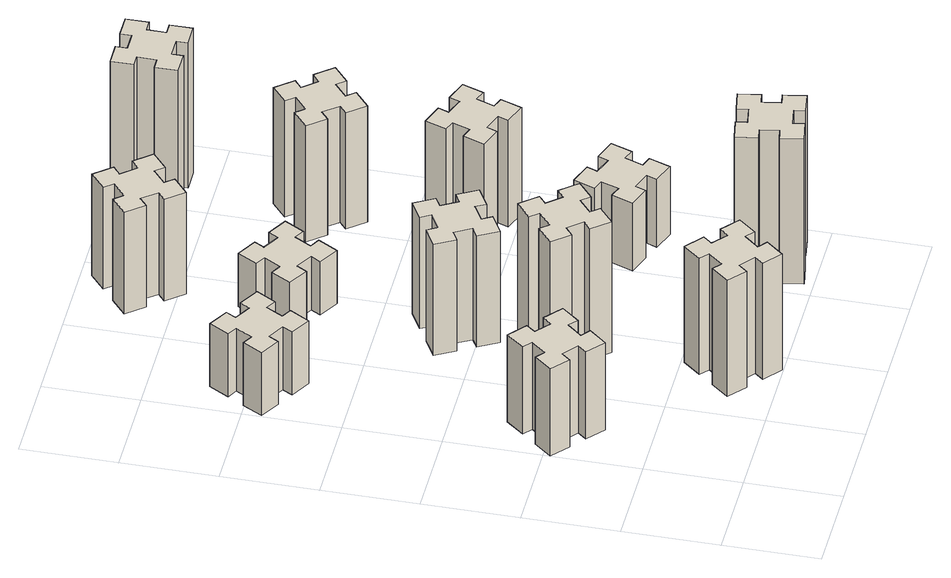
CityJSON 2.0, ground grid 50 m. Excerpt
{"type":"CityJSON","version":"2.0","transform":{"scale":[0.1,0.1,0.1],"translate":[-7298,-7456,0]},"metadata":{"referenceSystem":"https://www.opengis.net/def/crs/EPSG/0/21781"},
"CityObjects":{
"building1":{"type":"Building","attributes":{"class":"1000","function":"1000","usage":"1000","yearOfConstruction":2016,"roofType":"1000","measuredHeight":54,"storeysAboveGround":30,"storeysBelowGround":0},"geometry":[{"type":"Solid","lod":"1","boundaries":[[[[0,1,2,3,4,5,6,7,8,9,10,11,12,13,14,15,16,17,18,19]],[[17,16,20,21]],[[16,15,22,20]],[[15,14,23,22]],[[14,13,24,23]],[[13,12,25,24]],[[12,11,26,25]],[[11,10,27,26]],[[10,9,28,27]],[[9,8,29,28]],[[8,7,30,29]],[[7,6,31,30]],[[6,5,32,31]],[[5,4,33,32]],[[4,3,34,33]],[[3,2,35,34]],[[2,1,36,35]],[[1,0,37,36]],[[0,19,38,37]],[[19,18,39,38]],[[18,17,21,39]],[[24,25,26,27,28,29,30,31,32,33,34,35,36,37,38,39,21,20,22,23]]]]}]},
"building2":{"type":"Building","attributes":{"class":"1000","function":"1000","usage":"1000","yearOfConstruction":2016,"roofType":"1000","measuredHeight":72,"storeysAboveGround":30,"storeysBelowGround":0},"geometry":[{"type":"Solid","lod":"1","boundaries":[[[[40,41,42,43,44,45,46,47,48,49,50,51,52,53,54,55,56,57,58,59]],[[57,56,60,61]],[[56,55,62,60]],[[55,54,63,62]],[[54,53,64,63]],[[53,52,65,64]],[[52,51,66,65]],[[51,50,67,66]],[[50,49,68,67]],[[49,48,69,68]],[[48,47,70,69]],[[47,46,71,70]],[[46,45,72,71]],[[45,44,73,72]],[[44,43,74,73]],[[43,42,75,74]],[[42,41,76,75]],[[41,40,77,76]],[[40,59,78,77]],[[59,58,79,78]],[[58,57,61,79]],[[64,65,66,67,68,69,70,71,72,73,74,75,76,77,78,79,61,60,62,63]]]]}]},
"building3":{"type":"Building","attributes":{"class":"1000","function":"1000","usage":"1000","yearOfConstruction":2016,"roofType":"1000","measuredHeight":39,"storeysAboveGround":30,"storeysBelowGround":0},"geometry":[{"type":"Solid","lod":"1","boundaries":[[[[80,81,82,83,84,85,86,87,88,89,90,91,92,93,94,95,96,97,98,99]],[[97,96,100,101]],[[96,95,102,100]],[[95,94,103,102]],[[94,93,104,103]],[[93,92,105,104]],[[92,91,106,105]],[[91,90,107,106]],[[90,89,108,107]],[[89,88,109,108]],[[88,87,110,109]],[[87,86,111,110]],[[86,85,112,111]],[[85,84,113,112]],[[84,83,114,113]],[[83,82,115,114]],[[82,81,116,115]],[[81,80,117,116]],[[80,99,118,117]],[[99,98,119,118]],[[98,97,101,119]],[[104,105,106,107,108,109,110,111,112,113,114,115,116,117,118,119,101,100,102,103]]]]}]},
"building4":{"type":"Building","attributes":{"class":"1000","function":"1000","usage":"1000","yearOfConstruction":2016,"roofType":"1000","measuredHeight":81,"storeysAboveGround":30,"storeysBelowGround":0},"geometry":[{"type":"Solid","lod":"1","boundaries":[[[[120,121,122,123,124,125,126,127,128,129,130,131,132,133,134,135,136,137,138,139]],[[137,136,140,141]],[[136,135,142,140]],[[135,134,143,142]],[[134,133,144,143]],[[133,132,145,144]],[[132,131,146,145]],[[131,130,147,146]],[[130,129,148,147]],[[129,128,149,148]],[[128,127,150,149]],[[127,126,151,150]],[[126,125,152,151]],[[125,124,153,152]],[[124,123,154,153]],[[123,122,155,154]],[[122,121,156,155]],[[121,120,157,156]],[[120,139,158,157]],[[139,138,159,158]],[[138,137,141,159]],[[144,145,146,147,148,149,150,151,152,153,154,155,156,157,158,159,141,140,142,143]]]]}]},
"building5":{"type":"Building","attributes":{"class":"1000","function":"1000","usage":"1000","yearOfConstruction":2016,"roofType":"1000","measuredHeight":69,"storeysAboveGround":30,"storeysBelowGround":0},"geometry":[{"type":"Solid","lod":"1","boundaries":[[[[160,161,162,163,164,165,166,167,168,169,170,171,172,173,174,175,176,177,178,179]],[[177,176,180,181]],[[176,175,182,180]],[[175,174,183,182]],[[174,173,184,183]],[[173,172,185,184]],[[172,171,186,185]],[[171,170,187,186]],[[170,169,188,187]],[[169,168,189,188]],[[168,167,190,189]],[[167,166,191,190]],[[166,165,192,191]],[[165,164,193,192]],[[164,163,194,193]],[[163,162,195,194]],[[162,161,196,195]],[[161,160,197,196]],[[160,179,198,197]],[[179,178,199,198]],[[178,177,181,199]],[[184,185,186,187,188,189,190,191,192,193,194,195,196,197,198,199,181,180,182,183]]]]}]},
"building6":{"type":"Building","attributes":{"class":"1000","function":"1000","usage":"1000","yearOfConstruction":2016,"roofType":"1000","measuredHeight":33,"storeysAboveGround":30,"storeysBelowGround":0},"geometry":[{"type":"Solid","lod":"1","boundaries":[[[[200,201,202,203,204,205,206,207,208,209,210,211,212,213,214,215,216,217,218,219]],[[217,216,220,221]],[[216,215,222,220]],[[215,214,223,222]],[[214,213,224,223]],[[213,212,225,224]],[[212,211,226,225]],[[211,210,227,226]],[[210,209,228,227]],[[209,208,229,228]],[[208,207,230,229]],[[207,206,231,230]],[[206,205,232,231]],[[205,204,233,232]],[[204,203,234,233]],[[203,202,235,234]],[[202,201,236,235]],[[201,200,237,236]],[[200,219,238,237]],[[219,218,239,238]],[[218,217,221,239]],[[224,225,226,227,228,229,230,231,232,233,234,235,236,237,238,239,221,220,222,223]]]]}]},
"building7":{"type":"Building","attributes":{"class":"1000","function":"1000","usage":"1000","yearOfConstruction":2016,"roofType":"1000","measuredHeight":90,"storeysAboveGround":30,"storeysBelowGround":0},"geometry":[{"type":"Solid","lod":"1","boundaries":[[[[240,241,242,243,244,245,246,247,248,249,250,251,252,253,254,255,256,257,258,259]],[[257,256,260,261]],[[256,255,262,260]],[[255,254,263,262]],[[254,253,264,263]],[[253,252,265,264]],[[252,251,266,265]],[[251,250,267,266]],[[250,249,268,267]],[[249,248,269,268]],[[248,247,270,269]],[[247,246,271,270]],[[246,245,272,271]],[[245,244,273,272]],[[244,243,274,273]],[[243,242,275,274]],[[242,241,276,275]],[[241,240,277,276]],[[240,259,278,277]],[[259,258,279,278]],[[258,257,261,279]],[[264,265,266,267,268,269,270,271,272,273,274,275,276,277,278,279,261,260,262,263]]]]}]},
"building8":{"type":"Building","attributes":{"class":"1000","function":"1000","usage":"1000","yearOfConstruction":2016,"roofType":"1000","measuredHeight":63,"storeysAboveGround":30,"storeysBelowGround":0},"geometry":[{"type":"Solid","lod":"1","boundaries":[[[[280,281,282,283,284,285,286,287,288,289,290,291,292,293,294,295,296,297,298,299]],[[297,296,300,301]],[[296,295,302,300]],[[295,294,303,302]],[[294,293,304,303]],[[293,292,305,304]],[[292,291,306,305]],[[291,290,307,306]],[[290,289,308,307]],[[289,288,309,308]],[[288,287,310,309]],[[287,286,311,310]],[[286,285,312,311]],[[285,284,313,312]],[[284,283,314,313]],[[283,282,315,314]],[[282,281,316,315]],[[281,280,317,316]],[[280,299,318,317]],[[299,298,319,318]],[[298,297,301,319]],[[304,305,306,307,308,309,310,311,312,313,314,315,316,317,318,319,301,300,302,303]]]]}]},
"building9":{"type":"Building","attributes":{"class":"1000","function":"1000","usage":"1000","yearOfConstruction":2016,"roofType":"1000","measuredHeight":42,"storeysAboveGround":30,"storeysBelowGround":0},"geometry":[{"type":"Solid","lod":"1","boundaries":[[[[320,321,322,323,324,325,326,327,328,329,330,331,332,333,334,335,336,337,338,339]],[[337,336,340,341]],[[336,335,342,340]],[[335,334,343,342]],[[334,333,344,343]],[[333,332,345,344]],[[332,331,346,345]],[[331,330,347,346]],[[330,329,348,347]],[[329,328,349,348]],[[328,327,350,349]],[[327,326,351,350]],[[326,325,352,351]],[[325,324,353,352]],[[324,323,354,353]],[[323,322,355,354]],[[322,321,356,355]],[[321,320,357,356]],[[320,339,358,357]],[[339,338,359,358]],[[338,337,341,359]],[[344,345,346,347,348,349,350,351,352,353,354,355,356,357,358,359,341,340,342,343]]]]}]},
"building10":{"type":"Building","attributes":{"class":"1000","function":"1000","usage":"1000","yearOfConstruction":2016,"roofType":"1000","measuredHeight":66,"storeysAboveGround":30,"storeysBelowGround":0},"geometry":[{"type":"Solid","lod":"1","boundaries":[[[[360,361,362,363,364,365,366,367,368,369,370,371,372,373,374,375,376,377,378,379]],[[377,376,380,381]],[[376,375,382,380]],[[375,374,383,382]],[[374,373,384,383]],[[373,372,385,384]],[[372,371,386,385]],[[371,370,387,386]],[[370,369,388,387]],[[369,368,389,388]],[[368,367,390,389]],[[367,366,391,390]],[[366,365,392,391]],[[365,364,393,392]],[[364,363,394,393]],[[363,362,395,394]],[[362,361,396,395]],[[361,360,397,396]],[[360,379,398,397]],[[379,378,399,398]],[[378,377,381,399]],[[384,385,386,387,388,389,390,391,392,393,394,395,396,397,398,399,381,380,382,383]]]]}]},
"building11":{"type":"Building","attributes":{"class":"1000","function":"1000","usage":"1000","yearOfConstruction":2016,"roofType":"1000","measuredHeight":72,"storeysAboveGround":30,"storeysBelowGround":0},"geometry":[{"type":"Solid","lod":"1","boundaries":[[[[400,401,402,403,404,405,406,407,408,409,410,411,412,413,414,415,416,417,418,419]],[[417,416,420,421]],[[416,415,422,420]],[[415,414,423,422]],[[414,413,424,423]],[[413,412,425,424]],[[412,411,426,425]],[[411,410,427,426]],[[410,409,428,427]],[[409,408,429,428]],[[408,407,430,429]],[[407,406,431,430]],[[406,405,432,431]],[[405,404,433,432]],[[404,403,434,433]],[[403,402,435,434]],[[402,401,436,435]],[[401,400,437,436]],[[400,419,438,437]],[[419,418,439,438]],[[418,417,421,439]],[[424,425,426,427,428,429,430,431,432,433,434,435,436,437,438,439,421,420,422,423]]]]}]},
"building12":{"type":"Building","attributes":{"class":"1000","function":"1000","usage":"1000","yearOfConstruction":2016,"roofType":"1000","measuredHeight":90,"storeysAboveGround":30,"storeysBelowGround":0},"geometry":[{"type":"Solid","lod":"1","boundaries":[[[[440,441,442,443,444,445,446,447,448,449,450,451,452,453,454,455,456,457,458,459]],[[457,456,460,461]],[[456,455,462,460]],[[455,454,463,462]],[[454,453,464,463]],[[453,452,465,464]],[[452,451,466,465]],[[451,450,467,466]],[[450,449,468,467]],[[449,448,469,468]],[[448,447,470,469]],[[447,446,471,470]],[[446,445,472,471]],[[445,444,473,472]],[[444,443,474,473]],[[443,442,475,474]],[[442,441,476,475]],[[441,440,477,476]],[[440,459,478,477]],[[459,458,479,478]],[[458,457,461,479]],[[464,465,466,467,468,469,470,471,472,473,474,475,476,477,478,479,461,460,462,463]]]]}]}
},
"vertices":[
[136,933,0],[213,869,0],[174,823,0],[266,746,0],[343,838,0],[297,876,0],[362,953,0],[408,914,0],[485,1006,0],[393,1083,0],[354,1037,0],[278,1102,0],[316,1148,0],[224,1225,0],[147,1133,0],[193,1094,0],[129,1018,0],[83,1056,0],[6,964,0],[98,887,0],[129,1018,540],[83,1056,540],[193,1094,540],[147,1133,540],[224,1225,540],[316,1148,540],[278,1102,540],[354,1037,540],[393,1083,540],[485,1006,540],[408,914,540],[362,953,540],[297,876,540],[343,838,540],[266,746,540],[174,823,540],[213,869,540],[136,933,540],[98,887,540],[6,964,540],
[776,193,0],[853,129,0],[814,83,0],[906,6,0],[983,98,0],[937,136,0],[1002,213,0],[1048,174,0],[1125,266,0],[1033,343,0],[994,297,0],[918,362,0],[956,408,0],[864,485,0],[787,393,0],[833,354,0],[769,278,0],[723,316,0],[646,224,0],[738,147,0],[769,278,720],[723,316,720],[833,354,720],[787,393,720],[864,485,720],[956,408,720],[918,362,720],[994,297,720],[1033,343,720],[1125,266,720],[1048,174,720],[1002,213,720],[937,136,720],[983,98,720],[906,6,720],[814,83,720],[853,129,720],[776,193,720],[738,147,720],[646,224,720],
[316,2367,0],[366,2454,0],[418,2424,0],[478,2528,0],[374,2588,0],[344,2536,0],[257,2586,0],[287,2638,0],[183,2698,0],[123,2594,0],[175,2564,0],[125,2477,0],[73,2507,0],[13,2403,0],[117,2343,0],[147,2395,0],[234,2345,0],[204,2293,0],[308,2233,0],[368,2337,0],[234,2345,390],[204,2293,390],[147,2395,390],[117,2343,390],[13,2403,390],[73,2507,390],[125,2477,390],[175,2564,390],[123,2594,390],[183,2698,390],[287,2638,390],[257,2586,390],[344,2536,390],[374,2588,390],[478,2528,390],[418,2424,390],[366,2454,390],[316,2367,390],[368,2337,390],[308,2233,390],
[918,969,0],[994,1033,0],[1033,987,0],[1125,1064,0],[1048,1156,0],[1002,1118,0],[937,1194,0],[983,1233,0],[906,1325,0],[814,1248,0],[853,1202,0],[776,1137,0],[738,1183,0],[646,1106,0],[723,1014,0],[769,1053,0],[833,976,0],[787,938,0],[864,846,0],[956,923,0],[833,976,810],[787,938,810],[769,1053,810],[723,1014,810],[646,1106,810],[738,1183,810],[776,1137,810],[853,1202,810],[814,1248,810],[906,1325,810],[983,1233,810],[937,1194,810],[1002,1118,810],[1048,1156,810],[1125,1064,810],[1033,987,810],[994,1033,810],[918,969,810],[956,923,810],[864,846,810],
[1006,1637,0],[956,1724,0],[1008,1754,0],[948,1858,0],[844,1798,0],[874,1746,0],[787,1696,0],[757,1748,0],[653,1688,0],[713,1584,0],[765,1614,0],[815,1527,0],[763,1497,0],[823,1393,0],[927,1453,0],[897,1505,0],[984,1555,0],[1014,1503,0],[1118,1563,0],[1058,1667,0],[984,1555,690],[1014,1503,690],[897,1505,690],[927,1453,690],[823,1393,690],[763,1497,690],[815,1527,690],[765,1614,690],[713,1584,690],[653,1688,690],[757,1748,690],[787,1696,690],[874,1746,690],[844,1798,690],[948,1858,690],[1008,1754,690],[956,1724,690],[1006,1637,690],[1058,1667,690],[1118,1563,690],
[956,2367,0],[1006,2454,0],[1058,2424,0],[1118,2528,0],[1014,2588,0],[984,2536,0],[897,2586,0],[927,2638,0],[823,2698,0],[763,2594,0],[815,2564,0],[765,2477,0],[713,2507,0],[653,2403,0],[757,2343,0],[787,2395,0],[874,2345,0],[844,2293,0],[948,2233,0],[1008,2337,0],[874,2345,330],[844,2293,330],[787,2395,330],[757,2343,330],[653,2403,330],[713,2507,330],[765,2477,330],[815,2564,330],[763,2594,330],[823,2698,330],[927,2638,330],[897,2586,330],[984,2536,330],[1014,2588,330],[1118,2528,330],[1058,2424,330],[1006,2454,330],[956,2367,330],[1008,2337,330],[948,2233,330],
[1755,362,0],[1657,345,0],[1647,404,0],[1528,383,0],[1549,265,0],[1608,275,0],[1626,177,0],[1567,167,0],[1587,48,0],[1706,69,0],[1695,128,0],[1794,146,0],[1804,87,0],[1922,107,0],[1901,226,0],[1842,215,0],[1825,314,0],[1884,324,0],[1863,442,0],[1745,421,0],[1825,314,900],[1884,324,900],[1842,215,900],[1901,226,900],[1922,107,900],[1804,87,900],[1794,146,900],[1695,128,900],[1706,69,900],[1587,48,900],[1567,167,900],[1626,177,900],[1608,275,900],[1549,265,900],[1528,383,900],[1647,404,900],[1657,345,900],[1755,362,900],[1745,421,900],[1863,442,900],
[1002,3238,0],[937,3314,0],[983,3353,0],[906,3445,0],[814,3368,0],[853,3322,0],[776,3257,0],[738,3303,0],[646,3226,0],[723,3134,0],[769,3173,0],[833,3096,0],[787,3058,0],[864,2966,0],[956,3043,0],[918,3089,0],[994,3153,0],[1033,3107,0],[1125,3184,0],[1048,3276,0],[994,3153,630],[1033,3107,630],[918,3089,630],[956,3043,630],[864,2966,630],[787,3058,630],[833,3096,630],[769,3173,630],[723,3134,630],[646,3226,630],[738,3303,630],[776,3257,630],[853,3322,630],[814,3368,630],[906,3445,630],[983,3353,630],[937,3314,630],[1002,3238,630],[1048,3276,630],[1125,3184,630],
[1641,899,0],[1735,865,0],[1714,809,0],[1827,767,0],[1868,880,0],[1812,901,0],[1846,995,0],[1902,974,0],[1943,1087,0],[1830,1128,0],[1810,1072,0],[1716,1106,0],[1737,1162,0],[1624,1203,0],[1583,1090,0],[1639,1070,0],[1605,976,0],[1549,997,0],[1507,884,0],[1620,843,0],[1605,976,420],[1549,997,420],[1639,1070,420],[1583,1090,420],[1624,1203,420],[1737,1162,420],[1716,1106,420],[1810,1072,420],[1830,1128,420],[1943,1087,420],[1902,974,420],[1846,995,420],[1812,901,420],[1868,880,420],[1827,767,420],[1714,809,420],[1735,865,420],[1641,899,420],[1620,843,420],[1507,884,420],
[1810,1812,0],[1716,1846,0],[1737,1902,0],[1624,1943,0],[1583,1830,0],[1639,1810,0],[1605,1716,0],[1549,1737,0],[1507,1624,0],[1620,1583,0],[1641,1639,0],[1735,1605,0],[1714,1549,0],[1827,1507,0],[1868,1620,0],[1812,1641,0],[1846,1735,0],[1902,1714,0],[1943,1827,0],[1830,1868,0],[1846,1735,660],[1902,1714,660],[1812,1641,660],[1868,1620,660],[1827,1507,660],[1714,1549,660],[1735,1605,660],[1641,1639,660],[1620,1583,660],[1507,1624,660],[1549,1737,660],[1605,1716,660],[1639,1810,660],[1583,1830,660],[1624,1943,660],[1737,1902,660],[1716,1846,660],[1810,1812,660],[1830,1868,660],[1943,1827,660],
[1509,2433,0],[1573,2356,0],[1527,2318,0],[1604,2226,0],[1696,2303,0],[1658,2349,0],[1734,2413,0],[1773,2367,0],[1865,2444,0],[1788,2536,0],[1742,2498,0],[1677,2574,0],[1723,2613,0],[1646,2705,0],[1554,2628,0],[1593,2582,0],[1516,2517,0],[1478,2563,0],[1386,2486,0],[1463,2394,0],[1516,2517,720],[1478,2563,720],[1593,2582,720],[1554,2628,720],[1646,2705,720],[1723,2613,720],[1677,2574,720],[1742,2498,720],[1788,2536,720],[1865,2444,720],[1773,2367,720],[1734,2413,720],[1658,2349,720],[1696,2303,720],[1604,2226,720],[1527,2318,720],[1573,2356,720],[1509,2433,720],[1463,2394,720],[1386,2486,720],
[1575,3195,0],[1675,3195,0],[1675,3135,0],[1795,3135,0],[1795,3255,0],[1735,3255,0],[1735,3355,0],[1795,3355,0],[1795,3475,0],[1675,3475,0],[1675,3415,0],[1575,3415,0],[1575,3475,0],[1455,3475,0],[1455,3355,0],[1515,3355,0],[1515,3255,0],[1455,3255,0],[1455,3135,0],[1575,3135,0],[1515,3255,900],[1455,3255,900],[1515,3355,900],[1455,3355,900],[1455,3475,900],[1575,3475,900],[1575,3415,900],[1675,3415,900],[1675,3475,900],[1795,3475,900],[1795,3355,900],[1735,3355,900],[1735,3255,900],[1795,3255,900],[1795,3135,900],[1675,3135,900],[1675,3195,900],[1575,3195,900],[1575,3135,900],[1455,3135,900]
]}
